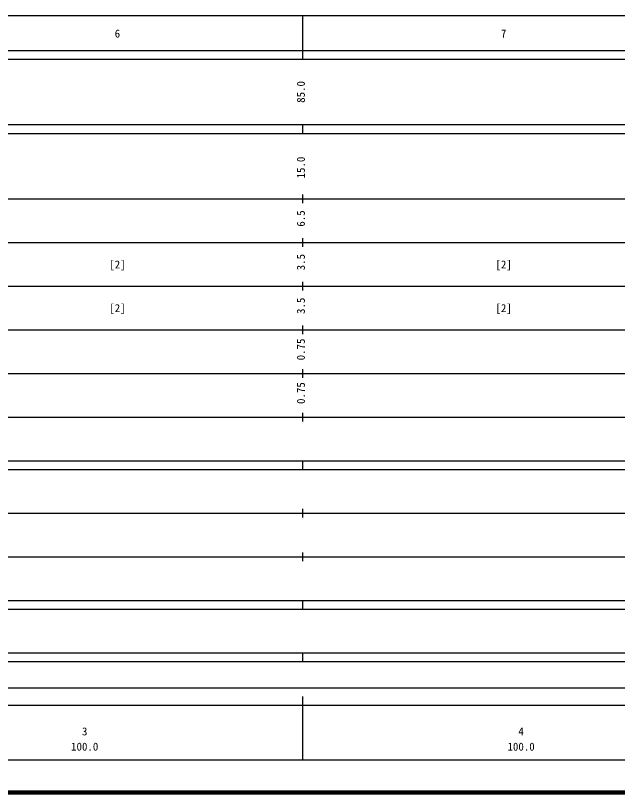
# Model space of a CAD drawing. Units: millimetres on the paper, enlarged 1000 times. Extents: x 40000 to 680000, y 20000 to 380000.
# Drawn here: x 302151 to 440082, y 20000 to 198000 of the extents above; entities that cross this region are included whole.
import ezdxf
from ezdxf.enums import TextEntityAlignment as Align

# ---------------------------------------------------------------- set-up
doc = ezdxf.new("R2010")
doc.units = ezdxf.units.MM
doc.header["$LTSCALE"] = 1000
doc.layers.add('M-TTL', color=2, linetype='Continuous', lineweight=140)
doc.layers.add('M-TTL-BAND', color=7, linetype='Continuous', lineweight=25)
doc.styles.add('ＭＳ ゴシック', font='')
doc.styles.get('ＭＳ ゴシック').set_extended_font_data('MS Gothic')

msp = doc.modelspace()

# ---------------------------------------------------------------- linework, layer by layer
at = {"layer": 'M-TTL'}
msp.add_line((40000, 20000), (680000, 20000), dxfattribs=at)
at = {"layer": 'M-TTL-BAND'}
for p, q in [((68000, 198000), (579000, 198000)), ((368000, 188000), (368000, 198000)), ((40000, 190000), (579000, 190000)), ((40000, 188000), (579000, 188000)), ((40000, 173000), (579000, 173000)), ((368000, 171000), (368000, 173000)), ((40000, 171000), (579000, 171000)), ((368000, 155000), (368000, 157000)), ((40000, 156000), (579000, 156000)), ((46000, 146000), (579000, 146000)), ((368000, 145000), (368000, 147000)), ((52000, 136000), (579000, 136000)), ((368000, 135000), (368000, 137000)), ((368000, 125000), (368000, 127000)), ((46000, 126000), (579000, 126000)), ((52000, 116000), (579000, 116000)), ((368000, 115000), (368000, 117000)), ((368000, 105000), (368000, 107000)), ((46000, 106000), (579000, 106000)), ((40000, 96000), (579000, 96000)), ((368000, 94000), (368000, 96000)), ((40000, 94000), (579000, 94000)), ((49000, 84000), (579000, 84000)), ((368000, 83000), (368000, 85000)), ((368000, 73000), (368000, 75000)), ((40000, 74000), (579000, 74000)), ((40000, 64000), (579000, 64000)), ((368000, 62000), (368000, 64000)), ((40000, 62000), (579000, 62000)), ((40000, 52000), (579000, 52000)), ((368000, 50000), (368000, 52000)), ((40000, 50000), (579000, 50000)), ((71000, 44000), (565000, 44000)), ((368000, 27500), (368000, 42000)), ((40000, 40000), (579000, 40000)), ((68000, 27500), (579000, 27500))]:
    msp.add_line(p, q, dxfattribs=at)

# ---------------------------------------------------------------- texts
at = {"layer": 'M-TTL-BAND', "style": 'ＭＳ ゴシック'}
for s, p in [('6', (325500, 192405)), ('7', (414000, 192405)), ('[2]', (325500, 139500)), ('[2]', (414000, 139500)), ('[2]', (325500, 129500)), ('[2]', (414000, 129500)), ('3', (318000, 32523)), ('4', (418000, 32523)), ('100.0', (318000, 29033)), ('100.0', (418000, 29033))]:
    msp.add_text(s, height=1833, dxfattribs=at).set_placement(p, align=Align.BOTTOM_CENTER)
for s, p in [('85.0', (369000, 180500)), ('15.0', (369000, 163174)), ('6.5', (369000, 151500)), ('3.5', (369000, 141500)), ('3.5', (369000, 131500)), ('0.75', (369000, 121500)), ('0.75', (369000, 111500))]:
    msp.add_text(s, height=1833, rotation=90, dxfattribs=at).set_placement(p, align=Align.BOTTOM_CENTER)

doc.saveas('drawing.dxf')
